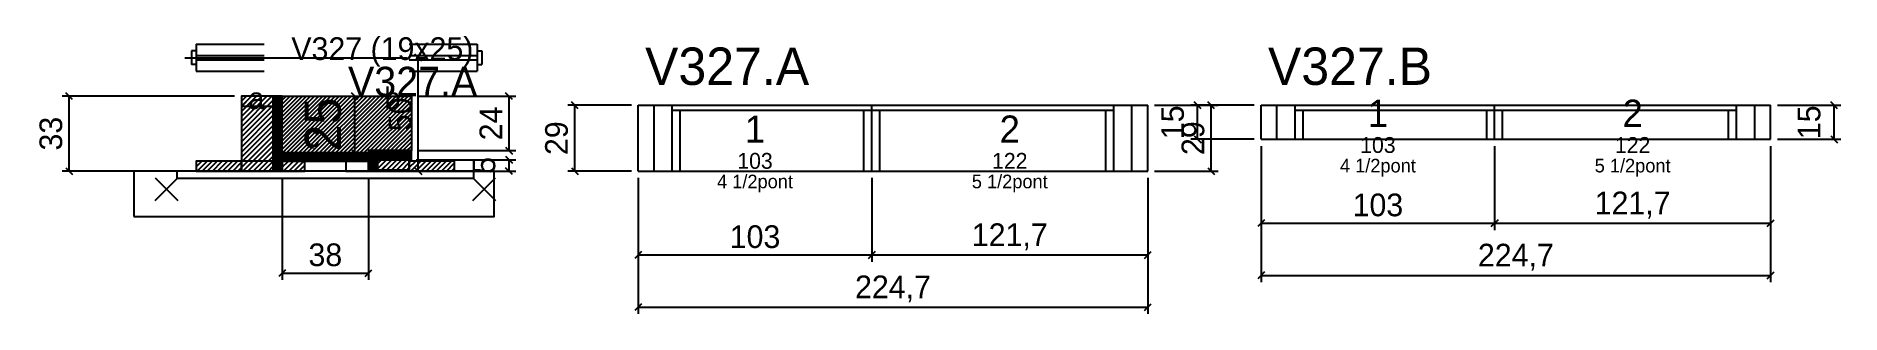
# Model space of a CAD drawing. Extents: x -69 to 727, y -92 to 31.
import ezdxf
from ezdxf.enums import TextEntityAlignment as Align

# ---------------------------------------------------------------- set-up
doc = ezdxf.new("R2010")
doc.units = 0
for name, color, linetype in [('5', 5, 'Continuous'), ('barrote', 126, 'Continuous'), ('CONCRETO', 251, 'Continuous'), ('COTA', 241, 'Continuous'), ('Cota Seção (2x)', 241, 'Continuous'), ('detalhes', 7, 'Continuous'), ('Hachura', 251, 'Continuous'), ('Madeira', 126, 'Continuous'), ('NOMENCLATURA', 7, 'Continuous'), ('Painéis', 200, 'Continuous'), ('presilha', 224, 'Continuous'), ('SARR_2.2x7', 40, 'Continuous'), ('SARR_3.5x7', 81, 'Continuous'), ('SCO-___-LAJ', 224, 'Continuous'), ('TENSOR', 224, 'Continuous'), ('texto', 7, 'Continuous'), ('Texto Seção', 7, 'Continuous')]:
    doc.layers.add(name, color=color, linetype=linetype)
doc.dimstyles.new('PAINEL', dxfattribs={"dimtxt": 10, "dimasz": 3, "dimexe": 3, "dimexo": 3, "dimgap": 3, "dimtad": 1, "dimblk": 'OBLIQUE', "dimblk1": 'OBLIQUE', "dimcen": 2.5, "dimclrd": 4, "dimclre": 4, "dimclrt": 240, "dimazin": 3, "dimtfac": 1, "dimtmove": 0, "dimatfit": 3})
doc.dimstyles.new('SECAO2X', dxfattribs={"dimtxt": 16, "dimasz": 3, "dimexe": 3, "dimexo": 3, "dimgap": 3, "dimtad": 1, "dimblk": 'OBLIQUE', "dimblk1": 'OBLIQUE', "dimcen": 2.5, "dimclrd": 4, "dimclre": 4, "dimclrt": 240, "dimazin": 3, "dimtfac": 1, "dimtmove": 0, "dimatfit": 3})

# ---------------------------------------------------------------- blocks, each defined once
blk = doc.blocks.new('_OBLIQUE')
at = {"color": 0, "linetype": 'BYBLOCK'}
blk.add_line((-0.5, -0.5), (0.5, 0.5), dxfattribs=at)

msp = doc.modelspace()

# ---------------------------------------------------------------- hatches: boundary and pattern name
at = {"layer": 'COTA'}
h = msp.add_hatch(dxfattribs=at)
h.set_pattern_fill('ANSI31', scale=0.4)
h.paths.add_polyline_path([(40, -21), (40, 4), (97, 4), (97, -20), (78, -20), (78, -21)])
at = {"layer": 'Hachura'}
h = msp.add_hatch(dxfattribs=at)
h.set_pattern_fill('ANSI31', scale=0.5)
h.paths.add_polyline_path([(22, -29), (36, -29), (36, 4), (22, 4)])
h = msp.add_hatch(dxfattribs=at)
h.set_pattern_fill('ANSI31', scale=0.5)
h.paths.add_polyline_path([(22, -0.4), (36, -0.4), (36, 4), (22, 4)])
h = msp.add_hatch(dxfattribs=at)
h.set_pattern_fill('SOLID')
h.paths.add_polyline_path([(36, -29), (40, -29), (40, 4), (36, 4)])
h = msp.add_hatch(dxfattribs=at)
h.set_pattern_fill('SOLID')
h.paths.add_polyline_path([(40, -24.6), (78, -24.6), (78, -21), (40, -21)])
h = msp.add_hatch(dxfattribs=at)
h.set_pattern_fill('SOLID')
h.paths.add_polyline_path([(78, -24), (97, -24), (97, -20), (78, -20)])
h = msp.add_hatch(dxfattribs=at)
h.set_pattern_fill('ANSI31', scale=0.5)
h.paths.add_polyline_path([(2, -29), (22, -29), (22, -24.6), (2, -24.6)])
h = msp.add_hatch(dxfattribs=at)
h.set_pattern_fill('ANSI31', scale=0.5)
h.paths.add_polyline_path([(40, -29), (50, -29), (50, -24.6), (40, -24.6)])
h = msp.add_hatch(dxfattribs=at)
h.set_pattern_fill('SOLID')
h.paths.add_polyline_path([(78, -29), (82, -29), (82, -24), (78, -24)])
h = msp.add_hatch(dxfattribs=at)
h.set_pattern_fill('ANSI31', scale=0.5)
h.paths.add_polyline_path([(82, -29), (96, -29), (96, -24), (82, -24)])
h = msp.add_hatch(dxfattribs=at)
h.set_pattern_fill('ANSI31', scale=0.5)
h.paths.add_polyline_path([(82, -28.4), (96, -28.4), (96, -24), (82, -24)])
h = msp.add_hatch(dxfattribs=at)
h.set_pattern_fill('ANSI31', scale=0.5)
h.paths.add_polyline_path([(96, -29), (116, -29), (116, -24.6), (96, -24.6)])

# ---------------------------------------------------------------- linework, layer by layer
for p, q in [((0, 24), (0, 18)), ((2, 24), (0, 24)), ((2, 27), (32, 27)), ((2, 27), (2, 15)), ((96, 27), (126, 27)), ((126, 27), (126, 15)), ((126, 24), (128, 24)), ((128, 24), (128, 18)), ((2, 18), (0, 18)), ((2, 22), (32, 22)), ((2, 20), (32, 20)), ((96, 22), (126, 22)), ((96, 20), (126, 20)), ((126, 18), (128, 18)), ((2, 15), (32, 15)), ((96, 15), (126, 15))]:
    msp.add_line(p, q)
at = {"layer": 'barrote'}
msp.add_lwpolyline([(-25.5, -49), (133.5, -49), (133.5, -29), (-25.5, -29)], close=True, dxfattribs=at)
at = {"layer": 'CONCRETO'}
msp.add_lwpolyline([(40, -21), (40, 4), (97, 4), (97, -20), (78, -20), (78, -21)], close=True, dxfattribs=at)
at = {"layer": 'Madeira'}
for points in [[(22, -29), (36, -29), (36, 4), (22, 4)], [(22, -0.4), (36, -0.4), (36, 4), (22, 4)], [(2, -29), (22, -29), (22, -24.6), (2, -24.6)], [(22, -29), (36, -29), (36, -24.6), (22, -24.6)], [(40, -29), (50, -29), (50, -24.6), (40, -24.6)], [(68, -29), (78, -29), (78, -24.6), (68, -24.6)], [(82, -29), (96, -29), (96, -24), (82, -24)], [(82, -28.4), (96, -28.4), (96, -24), (82, -24)], [(96, -29), (116, -29), (116, -24.6), (96, -24.6)]]:
    msp.add_lwpolyline(points, close=True, dxfattribs=at)
at = {"layer": 'Painéis'}
for p, q in [((197, 0), (300, 0)), ((197, -29), (197, 0)), ((300, -29), (300, 0)), ((300, -29), (300, 0)), ((300, 0), (421.7, 0)), ((300, -29), (300, 0)), ((421.7, -29), (421.7, 0)), ((471.7, 0), (574.7, 0)), ((471.7, -15), (471.7, 0)), ((574.7, -15), (574.7, 0)), ((574.7, -15), (574.7, 0)), ((574.7, 0), (696.4, 0)), ((574.7, -15), (574.7, 0)), ((696.4, -15), (696.4, 0)), ((471.7, -15), (574.7, -15)), ((574.7, -15), (696.4, -15)), ((197, -29), (300, -29)), ((300, -29), (421.7, -29))]:
    msp.add_line(p, q, dxfattribs=at)
for points in [[(36, -29), (40, -29), (40, 4), (36, 4)], [(40, -24.6), (78, -24.6), (78, -21), (40, -21)], [(78, -24), (97, -24), (97, -20), (78, -20)], [(78, -29), (82, -29), (82, -24), (78, -24)]]:
    msp.add_lwpolyline(points, close=True, dxfattribs=at)
at = {"layer": 'presilha'}
for p, q in [((-16, -42), (-6, -32)), ((-16, -32), (-6, -42)), ((124, -42), (134, -32)), ((124, -32), (134, -42))]:
    msp.add_line(p, q, dxfattribs=at)
at = {"layer": 'SARR_2.2x7'}
for p, q in [((204, -29), (204, 0)), ((414.7, -29), (414.7, 0)), ((478.7, -15), (478.7, 0)), ((689.4, -15), (689.4, 0)), ((212, -2.2), (300, -2.2)), ((300, -2.2), (406.7, -2.2)), ((486.7, -2.2), (574.7, -2.2)), ((574.7, -2.2), (681.4, -2.2))]:
    msp.add_line(p, q, dxfattribs=at)
at = {"layer": 'SARR_3.5x7'}
for p, q in [((212, -29), (212, 0)), ((300, -29), (300, 0)), ((300, -29), (300, 0)), ((406.7, -29), (406.7, 0)), ((486.7, -15), (486.7, 0)), ((574.7, -15), (574.7, 0)), ((574.7, -15), (574.7, 0)), ((681.4, -15), (681.4, 0)), ((215.5, -29), (215.5, -2.2)), ((296.5, -29), (296.5, -2.2)), ((303.5, -29), (303.5, -2.2)), ((403.2, -29), (403.2, -2.2)), ((490.2, -15), (490.2, -2.2)), ((571.2, -15), (571.2, -2.2)), ((578.2, -15), (578.2, -2.2)), ((677.9, -15), (677.9, -2.2)), ((486.7, -15), (490.2, -15)), ((571.2, -15), (574.7, -15)), ((574.7, -15), (578.2, -15)), ((677.9, -15), (681.4, -15)), ((212, -29), (215.5, -29)), ((296.5, -29), (300, -29)), ((300, -29), (303.5, -29)), ((403.2, -29), (406.7, -29))]:
    msp.add_line(p, q, dxfattribs=at)
at = {"layer": 'SCO-___-LAJ'}
msp.add_lwpolyline([(-6.5, -32.2), (124.5, -32.2), (124.5, -29), (-6.5, -29)], close=True, dxfattribs=at)
at = {"layer": 'TENSOR'}
msp.add_line((-3, 21), (95, 21), dxfattribs=at)

# ---------------------------------------------------------------- texts
at = {"layer": '5'}
for s, height, p in [('1', 12, (523.2, -3.5)), ('2', 12, (635.55, -3.5)), ('1', 12, (248.5, -10.5)), ('2', 12, (360.85, -10.5)), ('103', 7, (523.2, -17.5)), ('122', 7, (635.55, -17.5)), ('103', 7, (248.5, -24.5)), ('122', 7, (360.85, -24.5))]:
    msp.add_text(s, height=height, dxfattribs=at).set_placement(p, align=Align.MIDDLE_CENTER)
at = {"layer": 'detalhes'}
for s, p in [('b', (85, -1.7)), ('a', (25, -1.7)), ('c', (50, -18.5))]:
    msp.add_text(s, height=9.6, dxfattribs=at).set_placement(p)
at = {"layer": 'NOMENCLATURA'}
for s, p in [('V327.A', (200, 9)), ('V327.B', (474.7, 9))]:
    msp.add_text(s, height=16.5, dxfattribs=at).set_placement(p)
at = {"layer": 'texto', "char_height": 6, "attachment_point": 5}
for s, insert in [('4 1/2pont', (523.2, -27.5)), ('5 1/2pont', (635.55, -27.5)), ('4 1/2pont', (248.5, -34.5)), ('5 1/2pont', (360.85, -34.5))]:
    msp.add_mtext(s, dxfattribs=dict(at, insert=insert))
at = {"layer": 'Texto Seção'}
for s, height, p in [('V327 (19x25)', 10, (44, 20)), ('V327.A', 13, (69, 4))]:
    msp.add_text(s, height=height, dxfattribs=at).set_placement(p)

# ---------------------------------------------------------------- dimensions: what is measured, and where the dimension line sits
at = {"layer": 'COTA'}
for base, p1, p2 in [((100, -29), (96, -29), (96, 21)), ((-54, -29), (2, -29), (22, 4)), ((140, -20), (97, -20), (97, 4)), ((169, -29), (197, -29), (197, 0)), ((449.7, -29), (421.7, -29), (421.7, 0)), ((443.7, -15), (471.7, -15), (471.7, 0)), ((724.4, -15), (696.4, -15), (696.4, 0)), ((140, -29), (96, -29), (96, -24))]:
    msp.add_linear_dim(base=base, p1=p1, p2=p2, angle=90, dimstyle='PAINEL', dxfattribs=at).render()
for base, p1, p2 in [((471.7, -52), (471.7, -15), (574.7, -15)), ((471.7, -75), (471.7, -15), (696.4, -15)), ((574.7, -52), (574.7, -15), (696.4, -15)), ((40, -74), (40, -29), (78, -29)), ((197, -66), (197, -29), (300, -29)), ((197, -89), (197, -29), (421.7, -29)), ((300, -66), (300, -29), (421.7, -29))]:
    msp.add_linear_dim(base=base, p1=p1, p2=p2, dimstyle='PAINEL', dxfattribs=at).render()
at = {"layer": 'Cota Seção (2x)'}
msp.add_linear_dim(base=(72, -21), p1=(40, -21), p2=(40, 4), angle=90, dimstyle='SECAO2X', dxfattribs=at).render()

doc.saveas('drawing.dxf')
